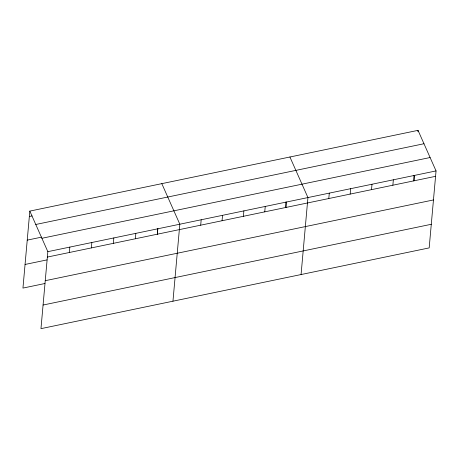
<?xml version="1.0" encoding="UTF-8"?>
<svg xmlns="http://www.w3.org/2000/svg" width="459" height="459" viewBox="0 0 459 459"><rect width="100%" height="100%" fill="white"/><g stroke="black" fill="none" stroke-linecap="round" stroke-linejoin="round"><path stroke-width="0.69" d="M29.824 211.1L47.839 251.664L40.966 328.65L429.176 247.9L436.05 170.92L418.034 130.35L29.824 211.1L22.95 288.08L44.948 283.507M69.355 252.496L69.837 247.085M91.352 247.923L91.834 242.513M113.35 243.345L113.832 237.934M135.348 238.772L135.83 233.361M157.299 234.228L157.793 228.668M157.345 234.193L157.833 228.783M172.957 301.196L179.83 224.21L161.815 183.646M200.698 225.18L201.18 219.769M222.053 220.739L222.535 215.328M243.402 216.298L243.884 210.888M264.751 211.857L265.239 206.447M285.406 207.583L285.905 202.017M286.106 207.416L286.588 202.006M301.07 274.551L307.937 197.565L289.922 157.001M328.81 198.535L329.292 193.124M350.16 194.094L350.642 188.683M371.515 189.653L371.997 184.243M392.864 185.212L393.346 179.802M413.519 180.938L414.018 175.372M417.914 131.704L418.034 130.35M414.213 180.771L414.701 175.361M29.336 216.51L32.09 215.937M35.768 224.485L423.978 143.736M27.23 240.126L41.666 237.125M41.889 238.278L430.106 157.529M47.839 251.664L436.05 170.92M47.352 257.074L435.568 176.331M25.056 264.464L47.059 259.886M45.246 280.696L433.457 199.946M43.071 305.028L431.288 224.285"/></g></svg>
